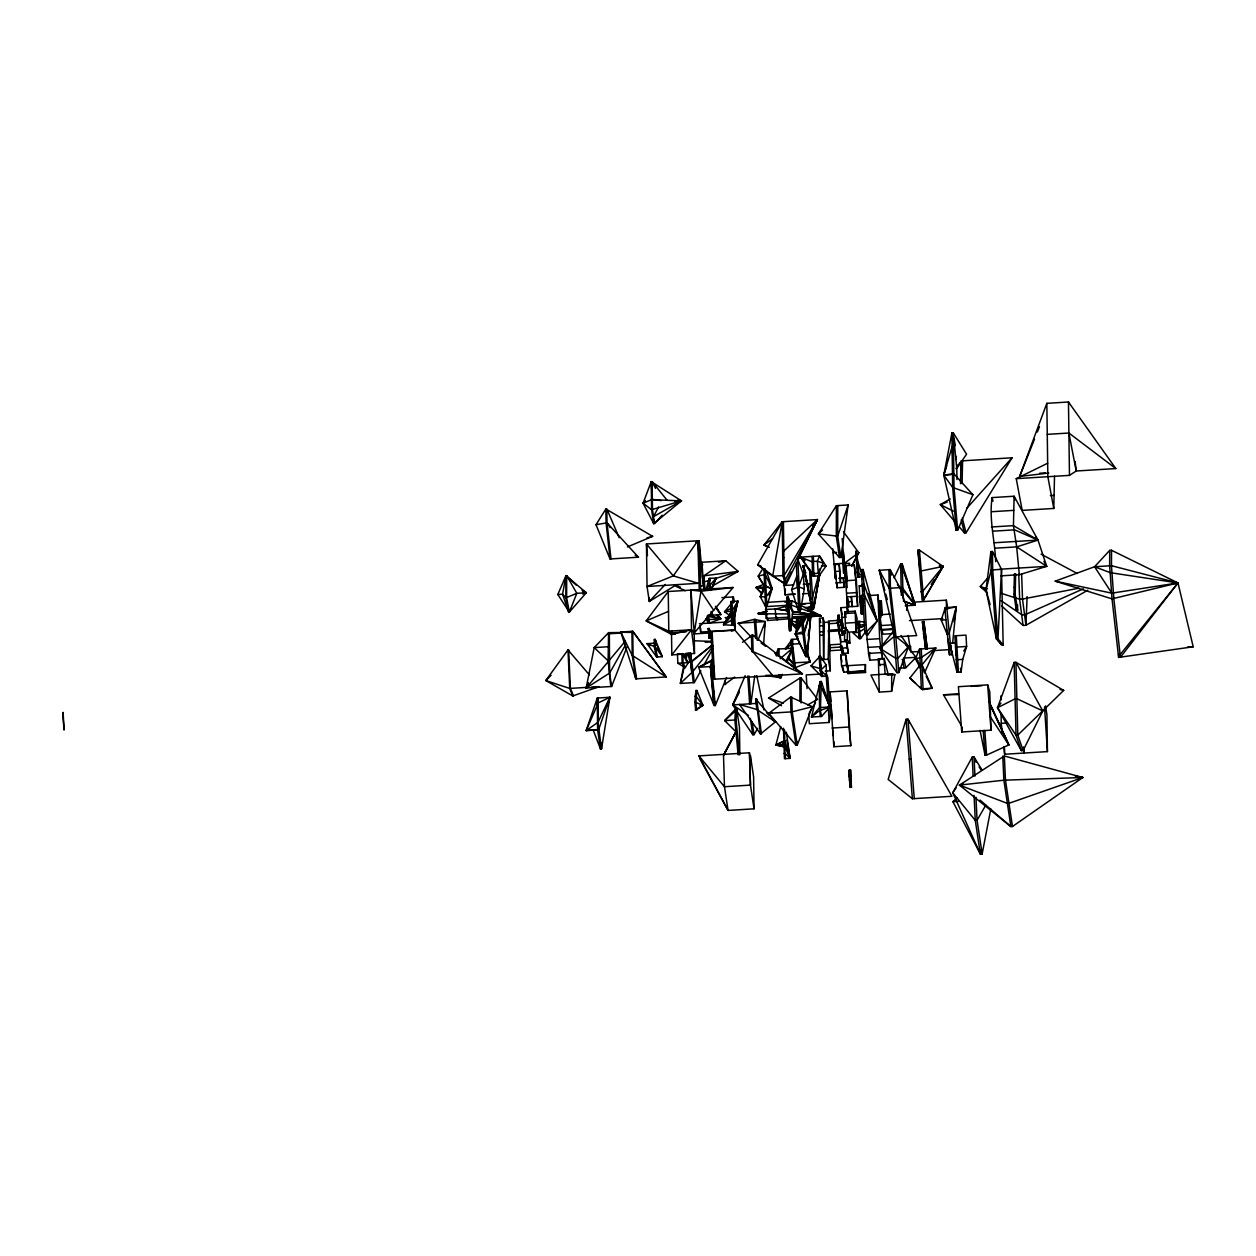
<?xml version="1.0" encoding="UTF-8"?>
<svg xmlns="http://www.w3.org/2000/svg" width="1256" height="1256" viewBox="0 0 1256 1256"><rect width="100%" height="100%" fill="white"/><g stroke="black" fill="none" stroke-linecap="round" stroke-linejoin="round"><path stroke-width="1.5" d="M837.956 615.314L838.176 619.977L841.41 619.773L842.776 635.128L839.542 635.316L837.438 622.662L837.956 615.314L839.181 615.236L839.4 619.899L838.663 622.584L839.181 615.236M863.029 626.556L858.193 628.031L858.46 621.375L864.976 622.034M859.685 621.296L859.434 627.953L858.036 627.702L859.355 638.645L860.58 638.582L866.31 630.81M799.884 701.099L799.978 678.067L801.202 677.989L817.577 699.294L807.687 704.946M801.108 702.952L801.202 677.989M836.402 505.681L836.292 536.281L839.495 557.523L840.892 557.428L848.161 504.943L836.402 505.681L818.363 533.91L839.495 557.523M837.783 505.587L837.673 536.186L840.892 557.428M1109.707 550.379L1109.645 565.812L1112.031 598.861L1118.609 657.406L1193.2 646.777L1177.987 582.941L1111.529 550.269L1109.707 550.379L1094.573 566.739L1055.197 581.151L1112.031 598.861L1177.987 582.941L1120.43 657.296L1113.852 598.751L1111.466 565.702L1111.529 550.269M597.181 703.391L609.914 697.268L598.562 729.783L586.191 730.552L597.165 705.37L597.291 698.053L597.605 729.846L600.525 749.078L601.483 749.031L609.914 697.268L597.291 698.053L586.191 730.552L597.605 729.846M849.354 770.101L849.307 776.899L848.726 770.572L849.951 770.493L850.532 776.82L850.595 770.022L849.354 770.101L849.81 775.847M879.279 692.087L878.384 658.803L884.145 658.442L888.322 675.053L894.884 674.66L891.603 691.334L879.279 692.087L870.895 675.022L891.713 673.734L894.884 674.66M891.603 691.334L891.713 673.734M763.899 568.795L765.595 606.617L791.264 605.094L820.984 615.785L792.395 618.47M765.14 568.717L766.819 606.538L772.095 588.562L766.317 570.46M845.649 630.496L844.77 611.798L855.148 611.154L857.142 618.627L856.027 631.69L848.334 632.16L847.36 630.072L844.66 630.245L844.534 640.026L847.235 643.213L849.935 643.041L849.386 633.087M856.027 631.69L855.148 611.154M849.935 643.041L847.25 639.854L847.36 630.072M894.837 631.062L894.774 636.933L916.66 635.583L899.893 587.635L890.159 569.596L879.279 570.271L894.774 636.933L889.185 588.295L888.934 569.675M654.345 639.508L654.235 646.871L656.668 657.014L662.336 656.668L655.177 639.461L654.345 639.508L655.145 642.884M655.554 640.89L655.177 639.461L655.082 646.809L657.516 656.966M730.961 601.53L731.699 625.221L732.782 625.158L737.853 601.106L730.961 601.53L731.4 606.413M732.028 601.467L732.782 625.158L733.645 619.396L732.578 619.459M898.919 668.679L898.872 672.572L896.941 672.698L879.954 648.379L893.628 630.873M901.306 595.328L900.678 563.975L902.185 563.881L915.247 605.219L905.246 605.832M920.334 668.27L915.514 658.678L921.15 657.547L935.736 648.002L921.951 664.895L924.463 672.949L935.736 648.002L919.565 649.007L921.37 688.885L922.642 689.623L932.219 688.225L921.951 664.895L921.276 648.897M610.824 686.514L608.108 660.782L608.563 632.679L622.96 632.443M742.516 642.287L752.674 635.018L802.411 673.844L713.534 679.245L713.738 665.963M840.468 578.435L840.405 582.611L839.196 564.321L840.468 578.435L843.326 578.262L844.472 587.306L837.045 587.761L834.643 564.603L839.369 564.321M844.472 587.306L843.326 578.262M598.249 697.991L597.997 722.31L601.483 749.031L601.404 743.207M823.025 617.952L824.36 622.411L823.622 659.51L823.025 617.952L819.446 618.172L820.027 657.861M825.239 671.112L830.31 670.798L828.206 659.227L828.944 622.128L824.36 622.411M833.827 746.739L830.106 691.899L847.078 690.847L850.783 745.687L833.827 746.739L833.921 741.605M800.198 608.03L800.26 611.609L797.811 559.155L803.322 574.102L804.311 588.907L800.26 611.609L798.706 611.703L797.372 578.043M960.51 483.701L961.028 460.921L1012.038 457.781L966.021 532.827L964.435 532.921L959.364 526.971M962.08 483.607L962.598 460.826M995.71 561.73C994.909 540.159 988.833 519.309 992.099 497.596L1014.11 496.23L1037.99 540.08L1046.703 566.346L1019.338 574.714L1000.985 575.845M1047.661 463.229L1016.245 478.662L1022.18 510.391L1053.784 508.445L1054.522 476.181M694.804 701.994L695.855 690.533L696.892 690.47L702.889 705.322L695.683 710.315L694.804 701.994L702.889 705.322L695.4 710.048M985.159 749.895L985.034 755.17L986.619 755.076L1008.851 744.918L989.037 701.382M786.35 732.232L790.103 758.357L784.451 758.702L783.509 728.229M787.135 662.1L792.615 648.175L778.029 649.069L777.291 655.82M778.908 656.244L779.144 649.007M956.444 655.679L955.973 642.789L949.567 643.182L957.041 672.274L954.874 635.803L965.99 635.112L966.618 646.463L962.74 659.369L961.091 672.023L957.041 672.274L957.15 668.726M798.188 622.866L798.361 617.434M1017.533 604.685L1017.611 610.479L1016.371 610.557L1013.937 594.433L1014.424 573.725M1013.937 594.433L1015.178 594.371L1015.649 573.647M1027.125 596.537L1025.932 625.284L1023.059 625.457L1001.691 606.004M709.169 638.284L708.117 628.565L709.169 628.502L710.284 631.187L710.221 638.221L709.169 638.284L709.295 635.693M845.712 630.716L845.869 627.498M763.601 644.265L765.281 621.579L754.275 619.396L755.672 638.456M755.578 619.318L757.133 640.183M810.999 572.783L813.37 609.333L819.65 573.851L813.37 609.333L812.145 609.411L803.181 565.75L806.336 565.545M695.683 710.315L695.887 706.657M739.36 754.699L736.095 719.908L736.691 709.122L735.466 709.2L724.649 720.614L735.985 731.824L723.66 755.076M798.361 638.99L791.406 639.43L791.06 644.218L794.075 668.161L810.073 661.881L807.216 651.173M792.85 639.335L792.505 644.124L795.503 668.066M1118.609 657.406L1118.845 654.376M906.597 610.228L907.02 604.481M830.31 670.798L828.944 622.128M865.447 664.597L865.525 672.478L848.004 673.546L847.47 671.819L847.941 665.68L865.447 664.597L864.992 670.735L843.797 672.196L842.886 666.967M819.069 575.86L826.056 566.064L819.556 555.937L800.574 557.115L813.244 576.221L819.069 575.86L819.666 569.062M810.764 616.602L807.074 656.543L805.85 656.621L795.393 634.06L799.334 617.136M808.22 610.997L811.627 607.103L811.109 612.802L811.627 607.103L804.531 607.543M810.67 616.806L807.074 656.543L807.027 645.396M952.613 643.213L956.224 606.946L944.748 607.653L949.457 654.784L951.467 654.659L951.844 650.844M790.683 630.653L792.693 611.389L788.234 596.961L787.072 597.04L789.522 630.732L790.683 630.653L788.234 596.961L788.548 600.604M812.334 607.7L812.145 609.411L803.181 565.75L805.661 572.924L803.181 565.75L811.91 605.8M893.409 633.558L883.015 634.202L880.644 625.567L879.734 601.137L881.304 601.043L882.277 615.299M881.445 614.639L881.304 601.043M812.13 556.392L812.491 573.678L818.3 573.317L823.434 563.159L819.556 555.937L817.358 561.228L818.3 573.317M813.354 556.33L813.715 573.6M808.189 635.819L808.88 630.072M809.571 624.326L810.481 616.68M810.936 612.85L811.627 607.103L809.649 610.259M846.45 576.661L846.638 581.481L844.707 565.687L845.319 563.504L849.653 563.238L849.025 565.42M894.539 631.203L893.895 636.604L896.941 672.698M961.735 731.981L958.407 686.687L987.671 684.881L989.791 691.93L991.015 730.176L961.735 731.981L962.316 727.161M991.549 557.162L990.905 551.62L985.976 590.006L996.448 638.959L1001.644 645.097L1003.167 645.003L1001.519 569.329L992.444 551.525L990.905 551.62L991.157 569.957L996.448 638.959L997.971 638.864L1003.167 645.003M754.793 675.602L750.884 703.815L748.969 675.964M955.91 459.555L956.381 456.399M954.026 621.908L954.576 618.172M955.125 614.435L956.224 606.946L944.81 608.987L941.231 620.087L947.024 633.935L949.034 633.809L956.224 606.946M731.997 623.306L731.699 625.221L723.535 624.782L731.337 611.28L731.29 616.147L723.535 624.782L732.499 619.663L737.853 601.106L731.887 611.232L724.555 611.703L730.929 604.105L731.62 614.231M796.901 617.403L796.131 622.521L797.607 629.256M796.728 629.256L790.307 622.599L798.062 626.477L798.172 617.324M696.892 690.47L695.855 701.931L696.719 710.252M808.676 713.942L809.304 723.707L829.211 722.467L830.404 714.915L827.83 677.471L826.118 673.703L827.971 702.967M713.675 610.259L700.958 591.215L690.941 590.116L691.491 629.758L694.223 633.008L700.958 591.215L733.111 587.51L694.223 633.008L694.505 653.481L671.819 654.878L671.536 634.406L668.789 631.171L646.181 620.904L668.255 591.513L733.111 587.51M764.355 627.293L765.281 621.579L738.151 623.243L750.9 636.682M812.93 607.182L814.155 607.103L819.807 574.275M783.807 551.07L817.42 519.576L784.152 575.515L772.644 576.221L757.666 564.745L782.221 521.742L772.644 576.221L786.319 584.26L817.42 519.576L782.221 521.742L763.915 545.135L769.3 547.302M813.558 607.621L819.76 573.961M683.609 666.386L680.375 683.437L694.332 682.573L700.864 670.61M685.054 658.803L686.137 653.12M791.264 605.094L792.081 600.823L767.589 602.331L765.595 609.411L766.286 618.36L789.051 617.198M924.212 597.118L923.647 600.07L922.124 600.164L917.885 550.191L919.423 550.097L943.083 566.409L923.647 600.07L919.423 550.097M766.286 618.36L766.725 616.005M845.869 614.263L845.367 616.884L844.77 611.798M956.193 524.678L956.256 530.33L952.66 487.422L943.774 475.145L951.907 432.943L953.288 432.865L966.555 454.217L956.789 468.441L953.288 432.865L954.026 487.344L957.637 530.236L956.256 530.33L943.774 475.145L952.095 446.555L952.723 455.881M957.056 797.968L952.912 801.721L980.355 854.002L982.145 853.892L990.827 808.911M710.409 666.559L711.665 660.185L712.733 660.122L711.477 666.496L715.323 705.558L714.256 705.621L710.409 666.559L713.706 704.6L698.587 667.281L711.665 660.185L712.921 660.782M819.257 685.572L820.042 681.584L821.283 681.506L829.933 706.955L821.55 716.438L811.439 717.05L819.257 685.572L820.498 685.493L829.933 706.955L819.163 710.833L811.439 717.05L819.556 707.583L819.257 685.572L819.383 689.434M821.55 716.438L820.404 710.755L821.283 681.506L821.534 684.143M863.406 609.992L862.574 613.792L861.333 613.87L859.371 596.553L863.908 595.988M734.069 617.56L737.853 601.106L732.374 616.068L731.29 616.147M684.253 666.983L680.375 683.437L692.7 671.725L713.094 646.071M685.98 659.667L687.268 654.172M818.363 577.634L819.242 573.913M780.745 726.565L775.878 744.996L784.545 746.786L775.878 744.996L784.906 740.852L790.103 758.357L785 753.396L784.576 729.971M607.496 706.265L609.914 697.268L597.997 722.31L586.191 730.552M788.58 618.831L767.542 620.511L767.934 619.051M777.543 618.454L777.15 619.915L776.616 616.916M818.488 575.484L812.004 599.049L810.764 599.128L809.618 569.109M842.776 635.128L840.672 622.474L841.41 619.773M809.005 616.539L804.264 633.511L806.854 655.616L805.614 655.695L795.393 634.06L801.281 617.575L802.505 617.497L804.264 633.511L795.393 634.06L801.454 621.406L801.281 617.575M810.575 610.871L811.627 607.103L809.932 610.369M709.185 578.419L706.108 589.378L709.216 585.045L709.185 578.419L716.171 577.98L711.587 589.409M906.094 719.295L888.165 779.458L912.39 798.738L951.907 796.288L907.962 719.17L906.094 719.295L912.39 798.738M804.766 629.837L808.99 615.848M810.575 610.589L811.627 607.103M950.588 474.737L943.774 475.145L946.663 465.976M848.161 504.943L837.673 536.186L818.363 533.91L822.554 529.985M670.892 633.636L671.819 630.983M798.706 611.703L791.594 589.692L798.722 586.882L803.322 574.102M776.114 654.266L778.029 649.069M1023.122 750.523L1017.8 735.105L1015.931 662.305L1042.778 710.943L1023.122 750.523L1021.348 750.633L997.5 707.772L1014.157 662.414L1015.931 662.305L1063.706 690.408L1017.8 735.105L1016.025 735.215L997.5 707.772L1000.922 703.046M1048.776 473.025L1019.621 476.479L1046.845 403.333L1068.464 401.999L1115.815 468.567L1076.219 471L1069.468 475.38L1016.245 478.662M652.822 509.355L651.613 509.716L643.072 503.216L651.22 481.629L681.443 500.846L653.717 523.642L643.072 503.216L645.396 500.579M791.594 589.692L796.806 576.159M609.474 633.746L608.563 632.679L594.198 647.609L586.16 688.037L611.625 686.467L627.058 646.761M757.965 640.277L765.281 621.579M771.341 675.163L765.642 675.508L780.981 677.769L782.347 674.299M812.397 706.704L797.23 745.169L795.99 745.248L768.75 713.282L790.574 697.096L812.397 706.704L792.191 711.838L768.75 713.282L772.393 712.497M726.502 677.518L715.323 705.558L715.119 701.869M1019.621 476.479L1034.52 439.129M1037.346 432.017L1039.481 426.695M711.241 589.959L716.171 577.98L710.158 584.998L710.221 588.829M765.438 603.225L765.595 606.617L760.273 596.726L764.637 586.222L758.2 576.111L762.973 568.434M776.459 655.742L777.919 652.209L776.177 655.538M924.353 689.513L923.082 688.79L921.951 664.895L920.24 665.005L915.514 658.678L919.565 649.007M745.169 675.634L732.75 704.93L752.799 734.744L754.04 734.666L757.745 728.292M957.637 530.236L972.913 494.723L953.838 473.716M557.805 594.496L565.985 575.656L586.317 592.738L569.345 612.096L557.805 594.496L562.562 594.198L565.907 597.809L568.623 612.143L562.562 594.198L565.985 575.656L571.292 580.68M712.183 645.207L690.094 662.336L690.721 660.939L693.296 682.636M690.439 652.853L691.13 662.273L712.293 644.956M848.004 673.546L848.554 672.321M711.398 588.436L716.171 577.98M769.065 595.124L772.095 588.562L765.877 586.144L764.747 586.96L758.2 576.111L765.092 574.385L772.095 588.562L765.956 596.867L760.273 596.726L764.009 588.593M894.084 577.901L900.678 563.975M739.297 691.302L732.75 704.93L748.466 715.433M761.026 566.189L757.666 564.745L785.126 584.323L791.233 572.077M798.219 558.072L817.42 519.576L812.883 525.777M856.027 626.242L858.46 621.375M769.033 594.685L772.095 588.562L769.426 583.585M785.722 661.677L792.615 648.175L780.18 658.694M738.936 692.982L732.75 704.93L756.567 703.391L760.508 733.991L775.454 721.839L755.657 698.948L756.803 709.499L775.454 721.839L772.895 719.201M658.568 506.937L653.528 516.624L681.443 500.846L677.957 499.872M807.373 615.283L803.102 623.463L801.878 623.525L795.393 634.06L797.984 636.918M723.754 754.856L736.424 730.882M723.707 754.966L736.204 731.322M785.236 579.88L817.42 519.576M703.658 665.476L712.968 648.394M982.192 770.258L974.028 756.976L972.238 757.085L952.739 792.74L980.355 854.002L980.135 850.155M625.943 644.202L609.6 673.075L611.625 686.467M985.756 805.206L977.058 820.247L982.145 853.892L982.019 850.045M925.437 596.616L943.083 566.409L939.582 565.059M760.273 596.726L763.036 592.094M685.258 667.643L688.335 662.587L682.746 653.56L683.107 662.901L685.258 667.643L677.816 663.231L677.471 653.889L680.375 653.717M723.535 624.782L731.102 612.363M809.366 712.482L815.521 702.591M619.177 537.678L606.836 508.931L607.025 522.81L638.456 557.209L610.039 558.967L596.003 524.71L605.879 508.994L652.633 536.328L627.403 546.941M805.677 616.586L802.694 621.327L801.454 621.406L805.85 656.621M963.713 651.016L966.618 646.463L955.502 647.154M955.942 468.724L960.008 462.491M931.23 584.37L934.464 579.471M937.698 574.573L943.083 566.409L939.441 565.2M867.959 634.72L877.128 621.076L863.076 569.518L861.333 569.627L864.835 631.846L866.216 634.83L867.959 634.72L866.577 631.737L863.076 569.518L863.673 575.154M790.872 608.72L792.693 611.389L788.344 603.634L787.182 603.696L785.408 606.271L788.485 615L789.522 630.732M700.534 588.876L700.283 570.036L697.818 540.802L673.295 575.892L647.044 586.489L649.305 601.467L674.802 585.751L685.148 590.775M956.13 787.936L952.739 792.74L975.268 820.356L980.355 854.002M589.394 674.865L567.979 649.902L545.779 680.548L572.799 695.965L599.159 686.624L591.482 687.095M785.204 648.865L791.327 640.497M863.736 605.549L861.914 608.03L862.574 613.792L862.527 610.353M932.454 652.304L935.736 648.002M671.819 654.878L691.491 629.758L668.789 631.171L668.255 591.513M926.19 676.356L932.219 688.225L921.37 688.885L909.878 678.02L920.24 665.005M625.174 641.298L586.16 688.037L609.6 673.075L609.348 632.631L610.259 633.699L621.469 633.008M811.046 665.9L820.199 655.993L826.134 664.974L826.558 676.136L821.738 676.435L811.046 665.9L821.204 668.914M939.441 566.629L943.083 566.409L922.391 591.733L920.852 591.827M820.89 667.077L819.085 656.056L820.137 670.704L826.134 664.974M987.781 577.901L980.308 586.552L987.436 593.036M790.134 650.969L792.615 648.175M966.586 508.523L1012.038 457.781M662.179 515.211L654.58 523.579L652.476 509.669L652.084 481.582L667.093 500.233M665.303 584.417L649.305 601.467L649.258 597.699M899.296 668.145L905.906 667.737L916.095 657.312L905.796 644.815M551.086 675.304L545.779 680.548L569.722 688.429L587.651 687.33M782.849 744.572L775.878 744.996L783.885 740.914L784.388 745.31M785.801 649.179L791.06 644.218L799.852 643.669M724.571 684.599L734.666 677.125M807.216 608.72L811.612 605.266M864.269 628.926L858.382 632.537M772.566 538.667L763.915 545.135L767.337 546.423M783.791 581.732L785.11 594.904L785.361 589.033M859.716 596.443L859.23 585.861L863.076 585.359M1012.477 826.495L1082.829 777.511L1004.345 755.986L959.427 785.11L1010.892 826.589L1012.477 826.495L1005.459 780.102L1004.345 755.986M781.452 705.699L768.562 698.022L799.978 678.067M790.982 619.365L794.075 617.528M950.305 498.915L940.32 504.614L955.549 522.496M713.408 585.437L738.151 571.402L725.764 560.788L701.931 562.264L703.941 590.194L703.91 576.378M1087.822 590.21L1025.932 625.284L1022.51 599.065L1021.63 573.992M731.055 608.359L724.555 611.703L730.442 616.084M695.824 542.388L699.105 540.692L703.344 585.861L699.529 586.097M997.5 707.772L1015.099 698.807M711.854 660.86L698.587 667.281L711.477 666.496M1083.441 588.797L1024.896 614.765L1022.023 614.938L1001.173 600.745M668.522 611.342L646.181 620.904L671.536 634.406L675.32 634.17M643.072 503.216L651.471 499.715L681.443 500.846L651.613 509.716L653.717 523.642L653.654 519.733M761.167 592.989L756.002 587.494L763.664 584.354M956.523 800.245L952.912 801.721L958.532 801.375M582.831 594.057L586.317 592.738L582.015 590.273M705.888 618.627L708.415 623.133L709.64 623.055L720.756 618.847L717.349 614.639M947.212 502.102L940.32 504.614L953.32 511.161M864.74 625.661L859.261 627.639L860.58 638.582M1008.976 803.306L1082.829 777.511L1075.293 776.114M994.658 548.228L1016.669 546.878L1037.99 540.08L1035.525 537.128M795.393 634.06L801.485 632.145M709.766 580.319L703.219 582.077M715.088 578.655L738.151 571.402L702.465 576.017M1007.39 803.4L959.427 785.11L963.164 783.98M1079.077 778.563L1082.829 777.511L1079.014 777.134M646.981 537.929L652.633 536.328M731.416 631.14L734.964 630.151L772.754 675.587M786.13 606.381L775.831 608.972L765.595 609.411M767.024 611.264L757.933 613.509L767.447 614.671M738.151 623.243L754.275 619.396M671.536 634.406L691.491 629.758L694.505 653.481M767.243 611.389L757.933 613.509L767.275 614.027M943.083 566.409L919.69 571.276M718.479 562.186L725.764 560.788L703.705 575.955L705.165 590.132M1079.014 588.169L1022.51 599.065L1019.652 599.238L1001.77 593.476M784.89 602.173L792.081 600.823L797.183 603.461M864.976 624.358L858.445 625.425M1079.03 778.218L1082.829 777.511L1003.874 780.196L959.427 785.11M596.003 524.71L607.025 522.81L610.165 527.614M943.774 475.145L952.472 473.81M763.617 612.755L757.933 613.509L763.554 613.163M800.103 604.34L805.52 603.822M1047.268 434.356L1068.887 433.022L1115.815 468.567M1039.733 473.245L1045.306 472.915M674.849 501.254L681.443 500.846M1050.361 495.618L1054.082 495.382M991.769 511.71L1013.78 510.36M991.424 526.986L1013.435 525.636L1037.99 540.08L994.312 542.78M992.57 531.21L1014.581 529.844L1037.99 540.08M833.073 552.703L836.7 552.467M782.708 557.633L783.901 557.57M798.738 558.166L802.615 557.915M832.712 548.825L834.078 563.897L844.409 563.253L858.743 552.64L843.483 531.837M859.088 577.006L858.083 562.405L855.838 551.29L856.843 562.484L858.083 562.405L862.354 574.965M857.675 606.334L856.357 579.832L856.231 580.9L854.284 565.106L844.707 565.687L847.408 606.758L847.078 596.883L856.67 596.286L857.675 606.334L847.408 606.758M834.659 571.511L839.212 571.229M844.738 573.16L843.498 573.238L842.164 552.138L843.404 552.059L845.665 577.917L838.788 578.341M858.413 572.328L855.838 551.29L857.173 572.406L861.82 575.656M680.485 587.274L674.598 584.652M857.173 572.406L857.848 577.069L862.966 576.755M999.98 569.219L1046.703 566.346L1043.893 561.338M846.136 580.712L855.728 580.115L856.67 596.286M783.885 585.5L793.604 584.904M803.306 584.307L809.131 583.946M761.544 592.895L756.002 587.494L765.987 586.882M1094.573 566.739L1110.335 572.689L1177.987 582.941L1111.795 593.162L1094.573 566.739L1111.466 565.702L1177.987 582.941L1120.179 654.596L1118.358 654.706M835.852 582.894L843.263 582.439M862.197 584.323L863.955 584.213L877.128 621.076L866.577 631.737L864.835 631.846M859.23 585.861L862.652 585.657M721.902 597.636L733.3 596.945L734.054 601.954M787.496 594.465L795.268 593.978M785.11 594.904L794.812 594.308M802.584 593.821L810.356 593.35M900.803 587.761L902.326 587.667L915.247 605.219L904.43 601.561M900.788 589.582L902.295 589.488L915.247 605.219L903.331 600.98M846.968 593.209L856.545 592.612M862.338 594.653L864.097 594.543L877.128 621.076L872.449 606.428M868.995 595.532L877.96 594.983L882.026 638.017L882.324 659.4L879.64 638.692L877.96 594.983M859.371 596.553L860.941 596.365L862.432 599.536M1013.843 587.4L1015.083 587.321M801.202 603.791L812.648 603.084M848.475 601.75L848.632 606.679L848.475 601.75L851.537 601.545L852.384 606.648L851.38 596.616L851.537 601.545M859.528 601.891L863.359 603.477M860.407 604.576L861.632 604.497L861.914 608.03L860.69 608.108M879.498 603.304L881.068 603.21M913.034 602.205L946.333 600.164L947.699 609.16M711.084 611.531L711.43 615.236L720.865 614.655L715.873 606.287M846.026 627.984L842.886 628.173L840.923 607.668L847.219 607.276L848.161 611.107M765.736 613.792L788.658 613.949M728.527 617.387L725.136 617.607L727.883 619.883M708.949 619.569L720.756 618.847L716.517 615.11M844.817 613.525L855.21 612.897M792.662 617.528L796.43 617.293M803.997 616.837L820.984 615.785L800.59 605.219M699.419 623.698L726.031 622.065M879.875 614.734L890.269 614.09M841.41 617.465L846.136 617.183M837.878 618.235L839.118 618.156M838.129 619.145L839.369 619.067M837.438 619.836L838.663 619.773M797.403 622.442L791.107 620.841M634.06 632.836L631.925 631.36L632.239 655.444L635.787 678.837L666.214 676.953L632.773 631.297L620.778 632.035L635.787 678.837L635.567 675.069M828.363 621.014L840.327 620.276M670.233 632.867L686.09 631.894M837.438 622.662L840.672 622.474M828.222 623.761L838.474 623.117M710.284 631.187L709.248 631.266L708.117 628.565M699.67 625.378L700.691 632.051L734.901 629.947L734.666 612.881M845.712 623.117L856.105 622.489M734.964 630.151L710.865 631.642L713.534 679.245M819.823 625.865L823.402 625.645M693.563 633.95L708.902 632.993M909.47 620.637L942.754 618.58M838.192 625.127L841.426 624.923M941.231 620.087L945.768 619.805M922.406 621.657L925.829 649.305L925.201 646.824L922.406 621.657L923.882 621.579L927.305 649.211L923.882 621.579M880.644 625.567L892.278 624.86M708.761 637.09L710.221 638.221M840.28 629.491L828.301 630.229L829.07 637.247M819.901 631.846L823.465 631.627M828.505 631.564L840.484 630.826M841.661 631.219L845.571 630.967M654.282 643.198L647.076 643.637L656.668 657.014M881.068 629.539L892.702 628.816M608.344 646.73L594.198 647.609L608.108 660.782M881.335 630.182L892.969 629.46M841.693 633.15L845.602 632.914M705.197 642.256L710.943 641.91M819.728 635.348L823.292 635.128M655.868 645.835L656.401 644.516M923.238 633.935L925.515 633.809M655.334 651.471L656.182 651.409M895.811 636.494L898.872 672.572L908.528 646.62L895.811 636.494L893.895 636.604L879.954 648.379L895.952 658.427L897.867 658.317L908.528 646.62L900.992 635.583M844.534 640.026L847.25 639.854M866.844 633.762L867.064 639.461L879.64 638.692M839.903 634.986L840.578 641.832L846.45 641.455L848.161 653.073L842.289 653.434L840.515 646.086L841.74 646.008L843.53 653.356L841.74 646.008M840.076 644.202L829.823 644.83L830.31 650.671L842.274 649.933M753.098 651.597L751.873 651.66L751.449 635.096L753.788 636.337L752.674 635.018L753.098 651.597L802.411 673.844L774.858 653.246M829.855 647.719L840.123 647.091M690.612 656.7L689.575 656.762L688.586 653.199M840.515 646.086L841.033 648.159L846.905 647.798M867.064 639.461L868.053 647.374L880.629 646.605M998.52 641.408L1000.043 641.314M925.201 646.824L926.677 646.73M677.816 663.231L688.335 662.587L686.011 660.609M1000.278 643.48L1001.801 643.386M682.463 663.592L683.39 663.529M843.797 672.196L841.551 665.727L840.735 655.114L845.633 654.8L848.695 671.897L846.45 665.429L845.633 654.8M868.053 647.374L868.524 653.403L881.084 652.618M918.466 651.534L910.71 652.021L908.214 635.52M933.962 650.577L949.457 649.619M683.609 666.12L684.536 666.072M820.058 659.73L828.206 659.227M806.807 652.665L810.073 661.881L792.803 662.948L787.983 657.296M710.739 669.95L711.807 669.888M868.524 653.403L869.749 660.185L880.519 659.51M916.095 657.312L903.566 658.081L905.906 667.737M902.106 659.526L903.88 659.416M841.551 665.727L846.45 665.429M956.208 659.761L962.74 659.369M878.619 664.738L884.365 664.377L884.145 658.442M1187.344 647.138L1193.2 646.777M820.937 673.561L822.052 673.499M847.549 672.211L865.054 671.128L865.525 672.478M820.686 674.032L806.211 674.927L807.074 688.586M821.141 674.268L822.24 674.189M694.945 696.248L695.981 696.169L702.889 705.322L699.937 705.495M971.28 686.357L981.909 685.697M961.374 725.544L943.476 694.788L958.626 693.846M736.095 719.908L724.649 720.614L735.686 710.692L735.466 709.2L734.87 719.986L738.135 754.825M832.053 728.056L849.009 727.004L850.783 745.687M1002.288 732.97L1001.236 723.315L1007.029 722.954M783.744 746.457L784.765 746.394L790.103 758.357L786.947 740.098M723.472 754.385L724.476 786.727L728.056 810.434L698.901 755.892L749.471 752.784L750.476 785.11L754.055 808.817L728.056 810.434L699.812 758.608M783.964 753.459L785 753.396L785.471 758.64M909.234 759.017L911.118 758.891M1003.78 746.519L1004.627 754.244L1047.426 751.606L1046.923 714.852L1045.557 705.872M850.595 770.022L851.442 787.292L850.202 787.371L848.758 773.335L849.998 773.256L849.951 770.493M849.072 776.585L850.296 776.506M849.37 779.835L850.595 779.756L851.442 787.292M1078.951 777.747L1082.829 777.511M792.803 617.026L820.984 615.785L815.348 614.184M943.476 694.788L958.202 694.568M626.838 632.396L632.679 632.317M834.643 564.603L835.915 578.718M815.175 615.738L820.984 615.785L817.232 615.016M694.254 640.795L711.084 641.361M792.473 614.168L820.984 615.785L792.379 611.437M821.503 565.765L826.056 566.064M626.1 632.396L620.778 632.035L632.239 655.444L666.214 676.953L632.773 631.297L633.087 655.397L636.635 678.774M652.335 499.291L661.174 500.61M787.12 610.667L775.219 608.815L775.894 617.779M792.772 611.531L820.984 615.785M775.219 608.815L788.564 610.856M756.002 587.494L764.873 589.017M1055.197 581.151L1111.795 593.162M1060.064 689.481L1063.706 690.408M767.51 587.306L772.095 588.562M888.322 675.053L885.15 674.142L884.365 664.377M756.803 709.499L739.47 704.443L760.508 733.991M823.434 563.159L817.358 561.228L811.533 561.589L800.574 557.115L812.491 573.678M987.467 588.86L980.308 586.552L986.729 590.917M582.925 591.623L586.317 592.738L576.818 593.319L565.907 597.809L565.985 575.656L576.425 585.312M768.562 698.022L783.289 703.077M798.722 586.882L804.311 588.907M972.913 494.723L952.66 487.422L951.907 432.943L952.472 436.601M766.474 572.281L770.038 573.709M776.271 676.34L779.866 677.848L778.924 674.692M1016.873 698.697L1042.778 710.943M798.926 672.054L802.411 673.844M1041.146 554.179L1077.24 573.49M635.191 555.262L638.456 557.209M1015.005 499.857L1014.11 496.23L1013.435 525.636L1016.669 546.878L1046.703 566.346M772.519 719.782L775.454 721.839M761.073 642.946L765.673 646.385M805.065 560.49L800.574 557.115L803.385 559.454M915.514 658.678L918.105 660.766M649.697 645.867L647.076 643.637L655.082 646.809L662.336 656.668L657.516 647.342M790.903 621.532L797.246 627.859M980.025 800.088L1010.892 826.589L1003.874 780.196L1002.759 756.081M909.878 678.02L915.545 683.17M919.8 687.048L922.642 689.623M766.49 712.576L769.049 715.229M821.032 659.463L820.199 655.993L821.251 670.641L826.558 676.136M897.396 584.652L899.893 587.635L889.185 588.295L879.279 570.271L884.821 590.446M698.901 755.892L724.476 786.727L750.476 785.11L749.471 752.784M788.69 658.584L793.101 664.141M654.36 484.659L652.084 481.582L655.522 488.396M715.653 607.37L720.865 614.655L715.386 606.726M979.115 766.929L981.156 770.022M990.529 717.113L1008.851 744.918L990.105 704.6M863.845 602.739L860.611 596.474L861.632 604.497M949.567 643.182L951.31 646.62M990.686 705.872L1008.851 744.918M879.279 570.271L880.927 573.788M684.332 667.705L682.181 662.964L681.82 653.622M912.233 598.139L915.247 605.219L903.928 571.496M573.474 695.918L570.397 688.398L568.654 649.854M572.799 695.965L569.722 688.429L567.979 649.902M909.423 722.765L907.962 719.17L914.274 798.612M823.041 689.042L829.933 706.955L819.556 707.583L820.309 716.501M593.225 730.129L600.525 749.078M976.038 762.282L974.028 756.976L974.939 776.145M861.38 595.375L862.684 598.955M806.917 653.151L810.073 661.881M682.746 653.56L683.876 656.81M1021.348 750.633L1016.025 735.215L1014.157 662.414M903.629 571.417L915.247 605.219M868.351 593.617L870.11 599.112M780.133 674.912L780.981 677.769M990.152 604.701L985.976 590.006L991.157 569.957L1001.519 569.329L997.971 638.864L992.695 569.879L992.444 551.525M821.251 670.641L822.853 676.356M820.137 670.704L821.738 676.435L821.471 672.667M819.948 619.601L820.78 622.631M885.825 594.119L887.333 599.63M701.931 562.264L702.685 565.059M687.723 652.9L690.094 662.336L689.937 656.935M992.099 497.596L992.994 501.207M962.316 518.021L966.021 532.827M961.201 519.968L964.435 532.921M808.346 586.489L803.181 565.75L808.048 586.458M891.509 575.044L890.159 569.596L890.41 588.216L895.999 636.855M786.319 584.26L784.152 575.515L783.414 521.664M785.126 584.323L782.959 575.578L782.221 521.742M902.515 661.19L904.132 667.847M655.177 639.461L655.993 642.821M878.384 658.803L880.032 665.617M756.771 675.65L763.978 709.86M840.923 607.668L842.227 614.812M880.001 611.86L881.068 617.167M757.227 701.853L756.63 698.885L761.481 733.928M755.657 698.948L756.567 703.391M709.64 623.055L708.133 614.906L720.756 618.847L707.018 616.162L708.415 623.133L708.101 619.601M980.057 730.317L985.034 755.17L983.213 730.474M1068.887 433.022L1076.219 471L1075.136 461.423M1053.784 508.445L1047.849 476.715L1046.845 403.333M840.735 655.114L841.96 661.896M767.008 617.497L767.542 620.511M960.463 668.192L961.091 672.023M1019.338 574.714L1016.669 546.878M1014.974 593.036L1017.611 610.479M1001.409 699.529L1000.859 695.934L1000.906 699.843M954.12 438.344L955.219 445.676M847.957 598.61L848.459 601.954M795.99 745.248L790.95 711.917L790.574 697.096M782.488 742.265L783.195 746.865M752.109 721.886L754.04 734.666M750.319 718.306L752.799 734.744M736.691 709.122L739.454 727.381L739.831 754.652M699.247 588.938L697.818 540.802M694.332 682.573L691.758 660.876M839.228 626.147L839.683 629.397M725.089 680.909L725.56 684.536M791.406 639.43L791.877 643.135M917.885 550.191L918.811 557.727M951.467 654.659L946.741 607.527M846.858 642.02L848.161 653.073M840.138 635.018L840.782 640.544M841.646 647.908L842.289 653.434M787.182 603.696L788.485 615M1023.31 747.257L1023.954 753.05L1023.577 747.226M944.81 608.987L945.171 612.347M607.025 522.81L610.997 558.904M610.039 558.967L606.067 522.873L605.879 508.994M920.067 562.782L919.706 559.25L919.722 567.853L918.968 559.407M861.333 569.627L862.307 579.032M860.705 601.624L861.067 605.219M836.59 583.114L837.045 587.761M948.202 639.288L949.457 654.784M839.055 626.414L839.573 631.564M1023.059 625.457L1019.652 599.238L1018.757 574.18M813.794 603.382L814.155 607.103M820.042 681.584L820.435 685.525M854.284 565.106L855.728 580.115M845.932 565.608L847.376 580.633M847.753 612.865L847.219 607.276L847.47 612.174M863.045 586.74L863.422 590.634M849.998 773.256L850.595 779.756M712.042 611.468L712.388 615.173L712.34 613.823M690.094 662.336L689.403 652.916M903.158 599.065L902.185 563.881L903.017 569.345M842.179 538.526L845.414 577.839M838.678 625.724L839.542 635.316M787.072 597.04L787.716 604.309M845.319 563.504L845.963 571.025M647.452 555.67L646.463 543.974L699.105 540.692L700.55 578.105M990.905 551.62L991.377 557.303M793.792 664.612L794.075 668.161M946.757 630.214L947.024 633.935M709.169 628.502L709.813 637.028M690.941 590.116L694.223 633.008M984.798 730.38L986.619 755.076M830.106 691.899L830.813 701.445M831.095 705.26L832.084 718.605M832.916 730.05L833.34 735.765M987.671 684.881L991.015 730.176M840.578 641.832L841.033 648.159M568.23 606.679L568.623 612.143M856.843 562.484L857.22 567.963M857.471 571.606L857.848 577.069M834.078 563.897L835.334 578.561L835.146 571.04M814.249 572.767L814.469 576.143M813.009 572.846L813.244 576.221L813.229 572.783M690.988 662.148L691.663 671.787L690.941 660.358M747.744 676.042L749.644 703.894M958.438 672.196L956.271 635.724M1044.537 706.893L1047.426 751.606M828.222 706.861L829.211 722.467M652.351 500.72L651.22 481.629L651.613 509.716M653.481 519.811L653.717 523.642M981.925 850.045L982.145 853.892M846.764 580.429L847.188 587.761M712.089 631.564L714.758 679.166M847.078 690.847L849.009 727.004M713.424 690.219L713.628 694.066M951.907 432.943L952.095 436.727M961.123 462.805L961.468 470.278M975.959 797.246L977.058 820.247L975.268 820.356L974.075 795.441M972.238 757.085L973.149 776.255M733.582 602.77L733.3 596.945L733.378 602.629M734.148 614.42L734.901 629.947L733.582 617.795M797.811 559.155L798 563.049M800.072 607.716L800.26 611.609M797.058 741.433L797.23 745.169L792.191 711.838L791.798 697.033M956.036 524.553L956.256 530.33M956.711 663.058L957.041 672.274M796.383 562.955L797.183 586.976M711.398 613.886L711.43 615.236M695.855 690.533L696.012 695.855M713.282 689.937L713.377 693.595M713.596 700.927L713.706 704.6M690.879 653.277L691.13 662.273M946.333 600.164L946.506 609.254M907.193 604.387L907.303 609.851M1068.464 401.999L1069.468 475.38M1016.277 602.833L1016.371 610.557M1004.533 748.45L1004.627 754.244M1001.095 713.534L1001.236 723.315M956.742 464.547L956.946 479.525M910.631 646.196L910.678 650.074M879.734 601.137L879.844 608.516M869.654 652.398L869.749 660.185M861.286 610.432L861.333 613.87M850.124 781.609L850.202 787.371M848.726 770.572L848.758 773.335M842.807 623.149L842.886 628.173M754.055 808.817L753.616 776.946L750.381 755.484L750.46 762.172M709.263 588.891L710.127 578.357M700.628 628.267L700.691 632.051M62.8 714.287L64.072 730.05L63.114 712.372L62.8 714.287M566.707 575.609L566.629 597.762L569.345 612.096L576.818 593.319L566.707 575.609M588.326 682.683L586.16 688.037L588.42 682.793M858.743 552.64L851.772 566.126L858.743 552.64M698.399 583.318L647.044 586.489L646.463 543.974L673.295 575.892L698.399 583.318M859.135 632.349L852.793 632.741L859.355 638.645L859.135 632.349"/></g></svg>
